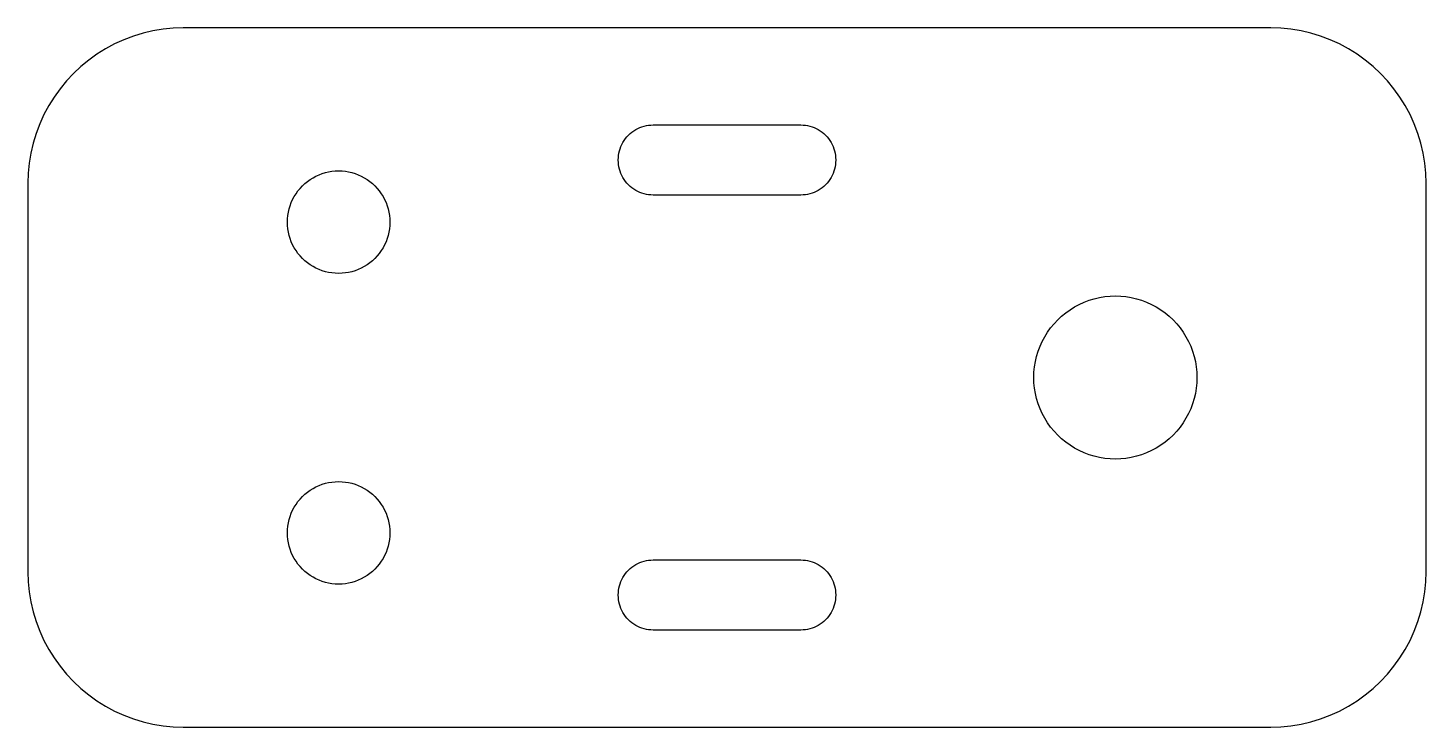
# Model space of a CAD drawing. Header units: millimetres. Extents: x -45 to 45, y -22.5 to 22.5.
import ezdxf

# ---------------------------------------------------------------- set-up
doc = ezdxf.new("R2010")
doc.units = ezdxf.units.MM

msp = doc.modelspace()

# ---------------------------------------------------------------- linework, layer by layer
at = {"layer": 'SCHNITT'}
for points in [[(35.654, -22.479), (36.305, -22.414), (36.951, -22.308), (37.588, -22.159), (38.214, -21.969), (38.827, -21.739), (39.423, -21.469), (40, -21.16), (40.556, -20.815), (41.088, -20.434), (41.593, -20.018), (42.071, -19.571), (42.518, -19.093), (42.934, -18.588), (43.315, -18.056), (43.66, -17.5), (43.969, -16.923), (44.239, -16.327), (44.469, -15.714), (44.659, -15.088), (44.808, -14.451), (44.914, -13.805), (44.979, -13.154), (45, -12.5), (45, 12.5), (44.979, 13.154), (44.914, 13.805), (44.808, 14.451), (44.659, 15.088), (44.469, 15.714), (44.239, 16.327), (43.969, 16.923), (43.66, 17.5), (43.315, 18.056), (42.934, 18.588), (42.518, 19.093), (42.071, 19.571), (41.593, 20.018), (41.088, 20.434), (40.556, 20.815), (40, 21.16), (39.423, 21.469), (38.827, 21.739), (38.214, 21.969), (37.588, 22.159), (36.951, 22.308), (36.305, 22.414), (35.654, 22.479), (35, 22.5), (-35, 22.5), (-35.654, 22.479), (-36.305, 22.414), (-36.951, 22.308), (-37.588, 22.159), (-38.214, 21.969), (-38.827, 21.739), (-39.423, 21.469), (-40, 21.16), (-40.556, 20.815), (-41.088, 20.434), (-41.593, 20.018), (-42.071, 19.571), (-42.518, 19.093), (-42.934, 18.588), (-43.315, 18.056), (-43.66, 17.5), (-43.969, 16.923), (-44.239, 16.327), (-44.469, 15.714), (-44.659, 15.088), (-44.808, 14.451), (-44.914, 13.805), (-44.979, 13.154), (-45, 12.5), (-45, -12.5), (-44.979, -13.154), (-44.914, -13.805), (-44.808, -14.451), (-44.659, -15.088), (-44.469, -15.714), (-44.239, -16.327), (-43.969, -16.923), (-43.66, -17.5), (-43.315, -18.056), (-42.934, -18.588), (-42.518, -19.093), (-42.071, -19.571), (-41.593, -20.018), (-41.088, -20.434), (-40.556, -20.815), (-40, -21.16), (-39.423, -21.469), (-38.827, -21.739), (-38.214, -21.969), (-37.588, -22.159), (-36.951, -22.308), (-36.305, -22.414), (-35.654, -22.479), (-35, -22.5), (35, -22.5)], [(-4.897, 11.75), (-5.044, 11.764), (-5.189, 11.788), (-5.332, 11.822), (-5.473, 11.864), (-5.611, 11.916), (-5.745, 11.977), (-5.875, 12.046), (-6, 12.124), (-6.12, 12.21), (-6.234, 12.303), (-6.341, 12.404), (-6.442, 12.511), (-6.535, 12.625), (-6.621, 12.745), (-6.699, 12.87), (-6.768, 13), (-6.829, 13.134), (-6.881, 13.272), (-6.923, 13.413), (-6.957, 13.556), (-6.981, 13.701), (-6.995, 13.848), (-7, 13.995), (-7, 14.005), (-6.995, 14.152), (-6.981, 14.299), (-6.957, 14.444), (-6.923, 14.587), (-6.881, 14.728), (-6.829, 14.866), (-6.768, 15), (-6.699, 15.13), (-6.621, 15.255), (-6.535, 15.375), (-6.442, 15.489), (-6.341, 15.596), (-6.234, 15.697), (-6.12, 15.79), (-6, 15.876), (-5.875, 15.954), (-5.745, 16.023), (-5.611, 16.084), (-5.473, 16.136), (-5.332, 16.178), (-5.189, 16.212), (-5.044, 16.236), (-4.897, 16.25), (-4.75, 16.255), (4.75, 16.255), (4.897, 16.25), (5.044, 16.236), (5.189, 16.212), (5.332, 16.178), (5.473, 16.136), (5.611, 16.084), (5.745, 16.023), (5.875, 15.954), (6, 15.876), (6.12, 15.79), (6.234, 15.697), (6.341, 15.596), (6.442, 15.489), (6.535, 15.375), (6.621, 15.255), (6.699, 15.13), (6.768, 15), (6.829, 14.866), (6.881, 14.728), (6.923, 14.587), (6.957, 14.444), (6.981, 14.299), (6.995, 14.152), (7, 14.005), (7, 13.995), (6.995, 13.848), (6.981, 13.701), (6.957, 13.556), (6.923, 13.413), (6.881, 13.272), (6.829, 13.134), (6.768, 13), (6.699, 12.87), (6.621, 12.745), (6.535, 12.625), (6.442, 12.511), (6.341, 12.404), (6.234, 12.303), (6.12, 12.21), (6, 12.124), (5.875, 12.046), (5.745, 11.977), (5.611, 11.916), (5.473, 11.864), (5.332, 11.822), (5.189, 11.788), (5.044, 11.764), (4.897, 11.75), (4.75, 11.745), (-4.75, 11.745)], [(-25.216, 6.707), (-25.431, 6.728), (-25.644, 6.763), (-25.854, 6.812), (-26.061, 6.875), (-26.263, 6.951), (-26.46, 7.04), (-26.65, 7.142), (-26.833, 7.256), (-27.009, 7.382), (-27.176, 7.519), (-27.333, 7.667), (-27.481, 7.824), (-27.618, 7.991), (-27.744, 8.167), (-27.858, 8.35), (-27.96, 8.54), (-28.049, 8.737), (-28.125, 8.939), (-28.188, 9.146), (-28.237, 9.356), (-28.272, 9.569), (-28.293, 9.784), (-28.3, 10), (-28.293, 10.216), (-28.272, 10.431), (-28.237, 10.644), (-28.188, 10.854), (-28.125, 11.061), (-28.049, 11.263), (-27.96, 11.46), (-27.858, 11.65), (-27.744, 11.833), (-27.618, 12.009), (-27.481, 12.176), (-27.333, 12.333), (-27.176, 12.481), (-27.009, 12.618), (-26.833, 12.744), (-26.65, 12.858), (-26.46, 12.96), (-26.263, 13.049), (-26.061, 13.125), (-25.854, 13.188), (-25.644, 13.237), (-25.431, 13.272), (-25.216, 13.293), (-25, 13.3), (-24.784, 13.293), (-24.569, 13.272), (-24.356, 13.237), (-24.146, 13.188), (-23.939, 13.125), (-23.737, 13.049), (-23.54, 12.96), (-23.35, 12.858), (-23.167, 12.744), (-22.991, 12.618), (-22.824, 12.481), (-22.667, 12.333), (-22.519, 12.176), (-22.382, 12.009), (-22.256, 11.833), (-22.142, 11.65), (-22.04, 11.46), (-21.951, 11.263), (-21.875, 11.061), (-21.812, 10.854), (-21.763, 10.644), (-21.728, 10.431), (-21.707, 10.216), (-21.7, 10), (-21.707, 9.784), (-21.728, 9.569), (-21.763, 9.356), (-21.812, 9.146), (-21.875, 8.939), (-21.951, 8.737), (-22.04, 8.54), (-22.142, 8.35), (-22.256, 8.167), (-22.382, 7.991), (-22.519, 7.824), (-22.667, 7.667), (-22.824, 7.519), (-22.991, 7.382), (-23.167, 7.256), (-23.35, 7.142), (-23.54, 7.04), (-23.737, 6.951), (-23.939, 6.875), (-24.146, 6.812), (-24.356, 6.763), (-24.569, 6.728), (-24.784, 6.707), (-25, 6.7)], [(24.657, -5.239), (24.315, -5.205), (23.976, -5.149), (23.641, -5.071), (23.312, -4.971), (22.991, -4.85), (22.678, -4.709), (22.375, -4.547), (22.083, -4.365), (21.804, -4.165), (21.538, -3.947), (21.288, -3.712), (21.053, -3.462), (20.835, -3.196), (20.635, -2.917), (20.453, -2.625), (20.291, -2.322), (20.15, -2.009), (20.029, -1.688), (19.929, -1.359), (19.851, -1.024), (19.795, -0.685), (19.761, -0.343), (19.75, 0), (19.761, 0.343), (19.795, 0.685), (19.851, 1.024), (19.929, 1.359), (20.029, 1.688), (20.15, 2.009), (20.291, 2.322), (20.453, 2.625), (20.635, 2.917), (20.835, 3.196), (21.053, 3.462), (21.288, 3.712), (21.538, 3.947), (21.804, 4.165), (22.083, 4.365), (22.375, 4.547), (22.678, 4.709), (22.991, 4.85), (23.312, 4.971), (23.641, 5.071), (23.976, 5.149), (24.315, 5.205), (24.657, 5.239), (25, 5.25), (25.343, 5.239), (25.685, 5.205), (26.024, 5.149), (26.359, 5.071), (26.688, 4.971), (27.009, 4.85), (27.322, 4.709), (27.625, 4.547), (27.917, 4.365), (28.196, 4.165), (28.462, 3.947), (28.712, 3.712), (28.947, 3.462), (29.165, 3.196), (29.365, 2.917), (29.547, 2.625), (29.709, 2.322), (29.85, 2.009), (29.971, 1.688), (30.071, 1.359), (30.149, 1.024), (30.205, 0.685), (30.239, 0.343), (30.25, 0), (30.239, -0.343), (30.205, -0.685), (30.149, -1.024), (30.071, -1.359), (29.971, -1.688), (29.85, -2.009), (29.709, -2.322), (29.547, -2.625), (29.365, -2.917), (29.165, -3.196), (28.947, -3.462), (28.712, -3.712), (28.462, -3.947), (28.196, -4.165), (27.917, -4.365), (27.625, -4.547), (27.322, -4.709), (27.009, -4.85), (26.688, -4.971), (26.359, -5.071), (26.024, -5.149), (25.685, -5.205), (25.343, -5.239), (25, -5.25)], [(-25.216, -13.293), (-25.431, -13.272), (-25.644, -13.237), (-25.854, -13.188), (-26.061, -13.125), (-26.263, -13.049), (-26.46, -12.96), (-26.65, -12.858), (-26.833, -12.744), (-27.009, -12.618), (-27.176, -12.481), (-27.333, -12.333), (-27.481, -12.176), (-27.618, -12.009), (-27.744, -11.833), (-27.858, -11.65), (-27.96, -11.46), (-28.049, -11.263), (-28.125, -11.061), (-28.188, -10.854), (-28.237, -10.644), (-28.272, -10.431), (-28.293, -10.216), (-28.3, -10), (-28.293, -9.784), (-28.272, -9.569), (-28.237, -9.356), (-28.188, -9.146), (-28.125, -8.939), (-28.049, -8.737), (-27.96, -8.54), (-27.858, -8.35), (-27.744, -8.167), (-27.618, -7.991), (-27.481, -7.824), (-27.333, -7.667), (-27.176, -7.519), (-27.009, -7.382), (-26.833, -7.256), (-26.65, -7.142), (-26.46, -7.04), (-26.263, -6.951), (-26.061, -6.875), (-25.854, -6.812), (-25.644, -6.763), (-25.431, -6.728), (-25.216, -6.707), (-25, -6.7), (-24.784, -6.707), (-24.569, -6.728), (-24.356, -6.763), (-24.146, -6.812), (-23.939, -6.875), (-23.737, -6.951), (-23.54, -7.04), (-23.35, -7.142), (-23.167, -7.256), (-22.991, -7.382), (-22.824, -7.519), (-22.667, -7.667), (-22.519, -7.824), (-22.382, -7.991), (-22.256, -8.167), (-22.142, -8.35), (-22.04, -8.54), (-21.951, -8.737), (-21.875, -8.939), (-21.812, -9.146), (-21.763, -9.356), (-21.728, -9.569), (-21.707, -9.784), (-21.7, -10), (-21.707, -10.216), (-21.728, -10.431), (-21.763, -10.644), (-21.812, -10.854), (-21.875, -11.061), (-21.951, -11.263), (-22.04, -11.46), (-22.142, -11.65), (-22.256, -11.833), (-22.382, -12.009), (-22.519, -12.176), (-22.667, -12.333), (-22.824, -12.481), (-22.991, -12.618), (-23.167, -12.744), (-23.35, -12.858), (-23.54, -12.96), (-23.737, -13.049), (-23.939, -13.125), (-24.146, -13.188), (-24.356, -13.237), (-24.569, -13.272), (-24.784, -13.293), (-25, -13.3)], [(-4.75, -16.255), (-4.897, -16.25), (-5.044, -16.236), (-5.189, -16.212), (-5.332, -16.178), (-5.473, -16.136), (-5.611, -16.084), (-5.745, -16.023), (-5.875, -15.954), (-6, -15.876), (-6.12, -15.79), (-6.234, -15.697), (-6.341, -15.596), (-6.442, -15.489), (-6.535, -15.375), (-6.621, -15.255), (-6.699, -15.13), (-6.768, -15), (-6.829, -14.866), (-6.881, -14.728), (-6.923, -14.587), (-6.957, -14.444), (-6.981, -14.299), (-6.995, -14.152), (-7, -14.005), (-7, -13.995), (-6.995, -13.848), (-6.981, -13.701), (-6.957, -13.556), (-6.923, -13.413), (-6.881, -13.272), (-6.829, -13.134), (-6.768, -13), (-6.699, -12.87), (-6.621, -12.745), (-6.535, -12.625), (-6.442, -12.511), (-6.341, -12.404), (-6.234, -12.303), (-6.12, -12.21), (-6, -12.124), (-5.875, -12.046), (-5.745, -11.977), (-5.611, -11.916), (-5.473, -11.864), (-5.332, -11.822), (-5.189, -11.788), (-5.044, -11.764), (-4.897, -11.75), (-4.75, -11.745), (4.75, -11.745), (4.897, -11.75), (5.044, -11.764), (5.189, -11.788), (5.332, -11.822), (5.473, -11.864), (5.611, -11.916), (5.745, -11.977), (5.875, -12.046), (6, -12.124), (6.12, -12.21), (6.234, -12.303), (6.341, -12.404), (6.442, -12.511), (6.535, -12.625), (6.621, -12.745), (6.699, -12.87), (6.768, -13), (6.829, -13.134), (6.881, -13.272), (6.923, -13.413), (6.957, -13.556), (6.981, -13.701), (6.995, -13.848), (7, -13.995), (7, -14.005), (6.995, -14.152), (6.981, -14.299), (6.957, -14.444), (6.923, -14.587), (6.881, -14.728), (6.829, -14.866), (6.768, -15), (6.699, -15.13), (6.621, -15.255), (6.535, -15.375), (6.442, -15.489), (6.341, -15.596), (6.234, -15.697), (6.12, -15.79), (6, -15.876), (5.875, -15.954), (5.745, -16.023), (5.611, -16.084), (5.473, -16.136), (5.332, -16.178), (5.189, -16.212), (5.044, -16.236), (4.897, -16.25), (4.75, -16.255)]]:
    msp.add_lwpolyline(points, close=True, dxfattribs=at)

doc.saveas('drawing.dxf')
